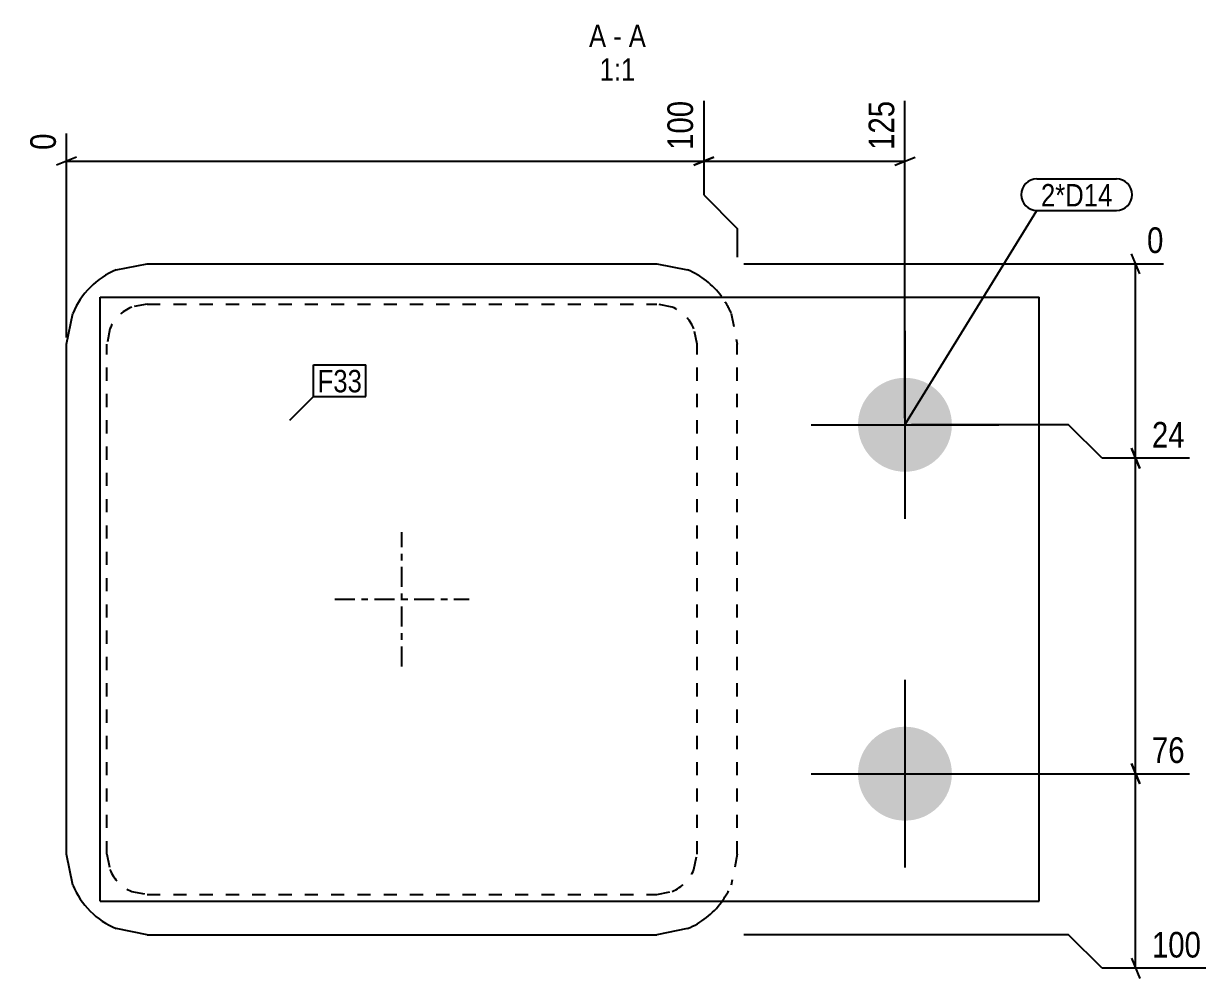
# Model space of a CAD drawing. Header units: millimetres. Extents: x -15 to 23518, y 2 to 816.
# Drawn here: x 15577.6 to 15754, y 2.4 to 144.7 of the extents above; entities that cross this region are included whole.
import ezdxf

# ---------------------------------------------------------------- set-up
doc = ezdxf.new("R2010")
doc.units = ezdxf.units.MM
doc.linetypes.add('DXK_LINE_DOT2', pattern=[3.9198, 1.9599, -1.9599])
doc.linetypes.add('DXK_LINE_DOT3', pattern=[5.9187, 2.979, -0.9799, 0.9799, -0.9799])
for name, color, linetype in [('MÅLSÆTNING', 7, 'Continuous'), ('STÅL', 7, 'Continuous'), ('TEKST', 7, 'Continuous')]:
    doc.layers.add(name, color=color, linetype=linetype)
doc.styles.add('Arial Narrow', font='ARIALN.TTF', dxfattribs={"height": 0.2})

msp = doc.modelspace()

# ---------------------------------------------------------------- hatches: boundary and pattern name
at = {"layer": 'STÅL', "linetype": 'Continuous'}
for points in [[(15709.03, 91.9, -1), (15709.03, 77.9, -1)], [(15709.03, 39.9, -1), (15709.03, 25.9, -1)]]:
    msp.add_hatch(color=96, dxfattribs=at).paths.add_polyline_path(points)

# ---------------------------------------------------------------- linework, layer by layer
at = {"layer": 'MÅLSÆTNING', "color": 7, "linetype": 'Continuous'}
for p, q in [((15679.03, 133.18), (15679.03, 119.17)), ((15679.03, 133.18), (15679.03, 119.17)), ((15709.03, 85.9), (15709.03, 133.18)), ((15584.03, 97.9), (15584.03, 128.31)), ((15585.53, 124.77), (15582.53, 123.57)), ((15584.03, 124.17), (15679.03, 124.17)), ((15680.53, 124.77), (15677.53, 123.57)), ((15677.53, 123.57), (15680.53, 124.77)), ((15679.03, 124.17), (15709.03, 124.17)), ((15707.53, 123.57), (15710.53, 124.77)), ((15679.03, 119.17), (15684.03, 114.17)), ((15679.03, 119.17), (15684.03, 114.17)), ((15684.03, 114.17), (15684.03, 109.9)), ((15684.03, 114.17), (15684.03, 109.9)), ((15744.03, 107.4), (15742.83, 110.4)), ((15685.03, 108.9), (15747.57, 108.9)), ((15743.43, 79.9), (15743.43, 108.9)), ((15733.43, 84.9), (15710.03, 84.9)), ((15733.43, 84.9), (15710.03, 84.9)), ((15738.43, 79.9), (15733.43, 84.9)), ((15738.43, 79.9), (15733.43, 84.9)), ((15742.83, 81.4), (15744.03, 78.4)), ((15744.03, 78.4), (15742.83, 81.4)), ((15751.46, 79.9), (15738.43, 79.9)), ((15751.46, 79.9), (15738.43, 79.9)), ((15743.43, 32.9), (15743.43, 79.9)), ((15742.83, 34.4), (15744.03, 31.4)), ((15744.03, 31.4), (15742.83, 34.4)), ((15710.03, 32.9), (15751.46, 32.9)), ((15710.03, 32.9), (15751.46, 32.9)), ((15743.43, 3.9), (15743.43, 32.9)), ((15733.43, 8.9), (15685.03, 8.9)), ((15738.43, 3.9), (15733.43, 8.9)), ((15742.83, 5.4), (15744.03, 2.4)), ((15753.9, 3.9), (15738.43, 3.9))]:
    msp.add_line(p, q, dxfattribs=at)
at = {"layer": 'STÅL', "color": 2, "linetype": 'Continuous'}
for p, q in [((15591.43, 107.99), (15596.03, 108.9)), ((15596.03, 108.9), (15672.03, 108.9)), ((15672.03, 108.9), (15676.62, 107.99)), ((15589.03, 13.9), (15589.03, 103.9)), ((15589.03, 103.9), (15729.03, 103.9)), ((15729.03, 13.9), (15729.03, 103.9)), ((15584.03, 96.9), (15584.94, 101.49)), ((15584.03, 20.9), (15584.03, 96.9)), ((15584.94, 16.31), (15584.03, 20.9)), ((15589.03, 13.9), (15729.03, 13.9)), ((15596.03, 8.9), (15591.43, 9.81)), ((15596.03, 8.9), (15672.03, 8.9)), ((15676.62, 9.81), (15672.03, 8.9))]:
    msp.add_line(p, q, dxfattribs=at)
at = {"layer": 'STÅL', "color": 7, "linetype": 'DXK_LINE_DOT2'}
for p, q in [((15596.03, 102.9), (15593.73, 102.44)), ((15596.03, 102.9), (15672.03, 102.9)), ((15674.32, 102.44), (15672.03, 102.9)), ((15683.11, 101.49), (15684.03, 96.9)), ((15590.48, 99.2), (15590.03, 96.9)), ((15678.03, 96.9), (15677.57, 99.2)), ((15590.03, 20.9), (15590.03, 96.9)), ((15678.03, 20.9), (15678.03, 96.9)), ((15684.03, 20.9), (15684.03, 96.9)), ((15590.03, 20.9), (15590.48, 18.6)), ((15677.57, 18.6), (15678.03, 20.9)), ((15684.03, 20.9), (15683.11, 16.31)), ((15593.73, 15.36), (15596.03, 14.9)), ((15596.03, 14.9), (15672.03, 14.9)), ((15672.03, 14.9), (15674.32, 15.36))]:
    msp.add_line(p, q, dxfattribs=at)
at = {"layer": 'STÅL', "color": 96, "linetype": 'Continuous'}
for p, q in [((15709.03, 98.9), (15709.03, 70.9)), ((15695.03, 84.9), (15723.03, 84.9)), ((15709.03, 46.9), (15709.03, 18.9)), ((15695.03, 32.9), (15723.03, 32.9))]:
    msp.add_line(p, q, dxfattribs=at)
at = {"layer": 'STÅL', "color": 7, "linetype": 'DXK_LINE_DOT3'}
for p, q in [((15634.03, 48.9), (15634.03, 68.9)), ((15624.03, 58.9), (15644.03, 58.9))]:
    msp.add_line(p, q, dxfattribs=at)
at = {"layer": 'STÅL', "color": 2, "linetype": 'Continuous'}
for centre, start, end in [((15596.03, 96.9), 112.5, 157.5), ((15672.03, 96.9), 36.4486, 67.5), ((15596.03, 20.9), 202.5, 247.5), ((15672.03, 20.9), 292.5, 323.5514)]:
    msp.add_arc(centre, 12, start, end, dxfattribs=at)
at = {"layer": 'STÅL', "color": 7, "linetype": 'DXK_LINE_DOT2'}
for centre, radius, start, end in [((15596.03, 96.9), 6, 112.5, 157.5), ((15672.03, 96.9), 6, 22.5, 67.5), ((15672.03, 96.9), 12, 22.5, 36.4486), ((15596.03, 20.9), 6, 202.5, 247.5), ((15672.03, 20.9), 6, 292.5, 337.5), ((15672.03, 20.9), 12, 323.5514, 337.5)]:
    msp.add_arc(centre, radius, start, end, dxfattribs=at)

# ---------------------------------------------------------------- wipeouts: each hides what was drawn before it
at = {"color": 0, "linetype": 'Continuous'}
for points in [[(15664.47, 141.18), (15664.47, 144.68), (15661.92, 144.68), (15661.92, 141.18)], [(15666.8, 141.18), (15666.8, 144.68), (15665.52, 144.68), (15665.52, 141.18)], [(15670.41, 141.18), (15670.41, 144.68), (15667.85, 144.68), (15667.85, 141.18)], [(15668.83, 136.18), (15668.83, 139.68), (15663.5, 139.68), (15663.5, 136.18)]]:
    msp.add_wipeout(points, dxfattribs=at).dxf.layer = 'TEKST'
at = {"color": 0}
for points in [[(15739.96, 117.44), (15739.96, 120.94), (15729.31, 120.94), (15729.31, 117.44)], [(15628.06, 89.74), (15628.06, 93.24), (15621.46, 93.24), (15621.46, 89.74)]]:
    msp.add_wipeout(points, dxfattribs=at).dxf.layer = 'TEKST'

# ---------------------------------------------------------------- next in the draw order: texts
at = {"layer": 'TEKST', "color": 3, "linetype": 'Continuous', "style": 'Arial Narrow'}
for s, p in [('A', (15661.92, 141.18)), ('A', (15667.85, 141.18)), ('-', (15665.52, 141.18)), ('1:1', (15663.5, 136.18))]:
    msp.add_text(s, height=3.34, dxfattribs=at).set_placement(p)

# ---------------------------------------------------------------- next in the draw order: wipeouts: each hides what was drawn before it
at = {"color": 0, "linetype": 'Continuous'}
for points in [[(15678.23, 133.98), (15672.63, 133.98), (15672.63, 125.07), (15678.23, 125.07)], [(15708.23, 133.98), (15702.63, 133.98), (15702.63, 125.07), (15708.23, 125.07)], [(15583.23, 129.11), (15577.63, 129.11), (15577.63, 125.07), (15583.23, 125.07)], [(15748.37, 109.7), (15748.37, 115.3), (15744.33, 115.3), (15744.33, 109.7)], [(15751.53, 80.7), (15751.53, 86.3), (15745.06, 86.3), (15745.06, 80.7)], [(15751.53, 33.7), (15751.53, 39.3), (15745.06, 39.3), (15745.06, 33.7)], [(15753.97, 4.7), (15753.97, 10.3), (15745.06, 10.3), (15745.06, 4.7)]]:
    msp.add_wipeout(points, dxfattribs=at).dxf.layer = 'MÅLSÆTNING'
at = {"color": 0}
for points in [[(15739.96, 117.44), (15739.96, 120.94), (15729.31, 120.94), (15729.31, 117.44)], [(15628.06, 89.74), (15628.06, 93.24), (15621.46, 93.24), (15621.46, 89.74)]]:
    msp.add_wipeout(points, dxfattribs=at).dxf.layer = 'TEKST'

# ---------------------------------------------------------------- next in the draw order: linework, layer by layer
at = {"layer": 'TEKST', "color": 7, "linetype": 'Continuous'}
for p, q in [((15728.71, 121.54), (15740.56, 121.54)), ((15709.03, 84.9), (15728.71, 116.84)), ((15728.71, 116.84), (15740.56, 116.84)), ((15620.86, 93.84), (15628.66, 93.84)), ((15620.86, 89.14), (15620.86, 93.84)), ((15628.66, 89.14), (15628.66, 93.84)), ((15617.32, 85.61), (15620.86, 89.14)), ((15620.86, 89.14), (15628.66, 89.14))]:
    msp.add_line(p, q, dxfattribs=at)
for centre, start, end in [((15728.71, 119.19), 90, 270), ((15740.56, 119.19), 270, 90)]:
    msp.add_arc(centre, 2.35, start, end, dxfattribs=at)

# ---------------------------------------------------------------- next in the draw order: texts
at = {"layer": 'MÅLSÆTNING', "color": 3, "linetype": 'Continuous', "style": 'Arial Narrow'}
for s, height, p in [('100', 3.818, (15677.43, 125.87)), ('125', 3.818, (15707.43, 125.87)), ('0', 3.82, (15582.43, 125.87))]:
    msp.add_text(s, height=height, rotation=90.0002, dxfattribs=at).set_placement(p)
for s, height, p in [('0', 3.82, (15745.13, 110.5)), ('24', 3.818, (15745.86, 81.5)), ('76', 3.818, (15745.86, 34.5)), ('100', 3.818, (15745.86, 5.5))]:
    msp.add_text(s, height=height, dxfattribs=at).set_placement(p)
at = {"layer": 'TEKST', "color": 3, "style": 'Arial Narrow'}
for s, p in [('2*D14', (15729.31, 117.44)), ('F33', (15621.46, 89.74))]:
    msp.add_text(s, height=3.34, dxfattribs=at).set_placement(p)

doc.saveas('drawing.dxf')
